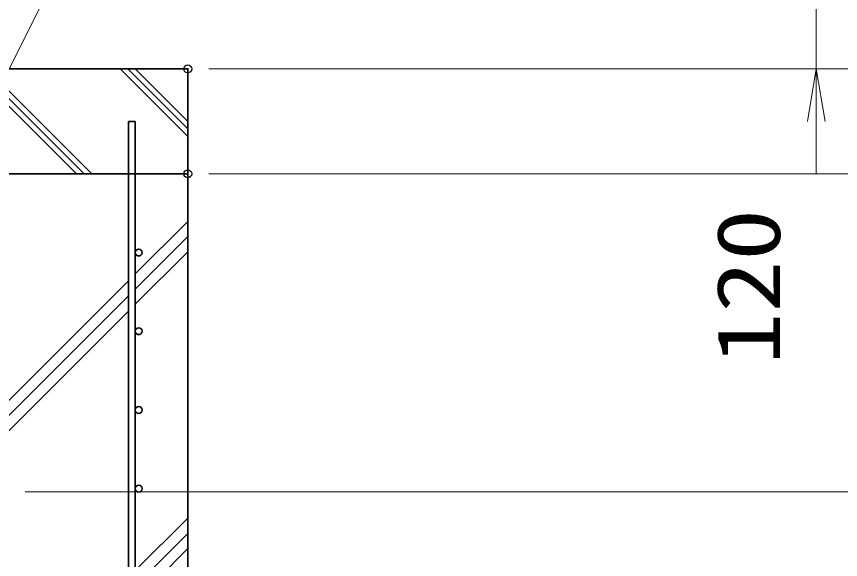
# Model space of a CAD drawing. Units: millimetres, scale not verified. Extents: x -11880 to 11880, y -8400 to 8400.
# Drawn here: x 4157 to 5726, y -1502 to -466 of the extents above; entities that cross this region are included whole.
import ezdxf
from ezdxf.enums import TextEntityAlignment as Align

# ---------------------------------------------------------------- set-up
doc = ezdxf.new("R2010")
doc.units = ezdxf.units.MM
doc.header["$LTSCALE"] = 30
doc.header["$PDMODE"] = 32
doc.header["$PDSIZE"] = 15
for name, color, linetype, lineweight in [('0-1_外形線', 7, 'Continuous', 35), ('0-2_0', 7, 'Continuous', 18), ('0-3_寸法線', 4, 'Continuous', 18), ('0-5_細線', 2, 'Continuous', 35), ('1-5_ハッチング', 253, 'Continuous', 13)]:
    doc.layers.add(name, color=color, linetype=linetype, lineweight=lineweight)
doc.layers.add('0-4_Defpoints', color=7, linetype='Continuous')
doc.styles.add('ＭＳ ゴシック', font='')
doc.styles.get('ＭＳ ゴシック').set_extended_font_data('MS Gothic')

# ---------------------------------------------------------------- blocks, each defined once
blk = doc.blocks.new('dgdgdhfjhg')
at = {"layer": '0-1_外形線'}
for points in [[(-18000, 0), (18000, 0), (18000, -6000), (-18000, -6000)], [(18000, -6000), (-18000, -6000), (-18000, -33000), (18000, -33000)]]:
    blk.add_lwpolyline(points, close=True, dxfattribs=at)
at = {"layer": '0-5_細線'}
for p, q in [((14610, -29610), (14610, -3000)), ((14610, -3000), (15000, -3000)), ((15000, -3000), (15000, -29610))]:
    blk.add_line(p, q, dxfattribs=at)
for centre in [(15195, -10500), (15195, -15000), (15195, -19500), (15195, -24000)]:
    blk.add_circle(centre, 195, dxfattribs=at)
at = {"layer": '1-5_ハッチング'}
for p, q in [((18000, -3868.8), (14131.2, 0)), ((18000, -3433.8), (14566.2, 0)), ((18000, -2998.8), (15001.2, 0)), ((15000, -11718.3), (18000, -8718.3)), ((15000, -12588.3), (18000, -9588.3)), ((15000, -13458.3), (18000, -10458.3)), ((7500, -19218.3), (14610, -12108.3)), ((7500, -20088.3), (14610, -12978.3)), ((7500, -20958.3), (14610, -13848.3)), ((15000, -28688.9), (18000, -25688.9)), ((15000, -29558.9), (18000, -26558.9)), ((12428.9, -33000), (18000, -27428.9))]:
    blk.add_line(p, q, dxfattribs=at)
for points in [[(11645.9, -6000), (7324.9, -1679), (5645.9, 0)], [(12080.9, -6000), (7484.2, -1403.2), (6080.9, 0)], [(12515.9, -6000), (7643.4, -1127.5), (6515.9, 0)]]:
    blk.add_lwpolyline(points, dxfattribs=at)
blk = doc.blocks.new('_Open')
at = {"layer": '0-2_0', "color": 4}
blk.add_line((-30, 5), (0, 0), dxfattribs=at)
blk.add_lwpolyline([(-30, -5), (0, 0), (-30, 0)], dxfattribs=at)
blk = doc.blocks.new('S38')
at = {"layer": '0-3_寸法線'}
for points in [[(5386914.8, 87039979.3), (5357399.6, 87039979.3), (5349660, 87024520.8), (5348316.9, 87021838.3)], [(5349212.9, 87024744.7), (5348316.9, 87021838.3), (5350107.1, 87024297)]]:
    blk.add_lwpolyline(points, dxfattribs=at)
at = {"layer": '0-3_寸法線', "color": 254, "style": 'ＭＳ ゴシック'}
for s, width, p in [('4-M20ナット', 0.95, (5361167.6, 87047679.9)), ('ユニクロ', 0.75, (5361503.2, 87041379.9))]:
    blk.add_text(s, height=3637, dxfattribs=dict(at, width=width)).set_placement(p, align=Align.BOTTOM_LEFT)

msp = doc.modelspace()

# ---------------------------------------------------------------- linework, layer by layer
at = {"layer": '0-1_外形線'}
msp.add_line((-5021.96, -566.41), (4483.04, -566.41), dxfattribs=at)
at = {"layer": '0-3_寸法線'}
for p, q in [((5680.27, -566.41), (5680.27, -446.41)), ((4523.04, -566.41), (5720.27, -566.41)), ((4523.04, -566.41), (6120.27, -566.41)), ((4523.04, -566.41), (6120.27, -566.41)), ((5680.27, -666.41), (5680.27, -766.41)), ((4523.04, -766.41), (6120.27, -766.41)), ((4523.04, -766.41), (6120.27, -766.41)), ((4523.04, -766.41), (6520.27, -766.41)), ((4523.04, -766.41), (6520.27, -766.41)), ((4173.04, -1372.41), (6120.27, -1372.41)), ((4173.04, -1372.41), (6120.27, -1372.41))]:
    msp.add_line(p, q, dxfattribs=at)
at = {"layer": '0-4_Defpoints'}
for p in [(4483.04, -566.41), (4483.04, -766.41)]:
    msp.add_point(p, dxfattribs=at)

# ---------------------------------------------------------------- block references
at = {"layer": '0-1_外形線', "xscale": 0.03333333, "yscale": 0.03333333}
msp.add_blockref('dgdgdhfjhg', (3883.04, -566.41), dxfattribs=at)
at = {"layer": '0-3_寸法線', "xscale": 0.03333333, "yscale": 0.03333333}
msp.add_blockref('S38', (-174218.27, -2901460.98), dxfattribs=at)
at = {"layer": '0-3_寸法線', "xscale": 3.333333, "yscale": 3.333333, "rotation": 90}
msp.add_blockref('_Open', (5680.27, -566.41), dxfattribs=at)

# ---------------------------------------------------------------- texts
at = {"layer": '0-3_寸法線', "color": 254, "style": 'ＭＳ ゴシック', "width": 1.2}
msp.add_text('120', height=121.2, rotation=90, dxfattribs=at).set_placement((5647.58, -1129.97), align=Align.BOTTOM_LEFT)

doc.saveas('drawing.dxf')
